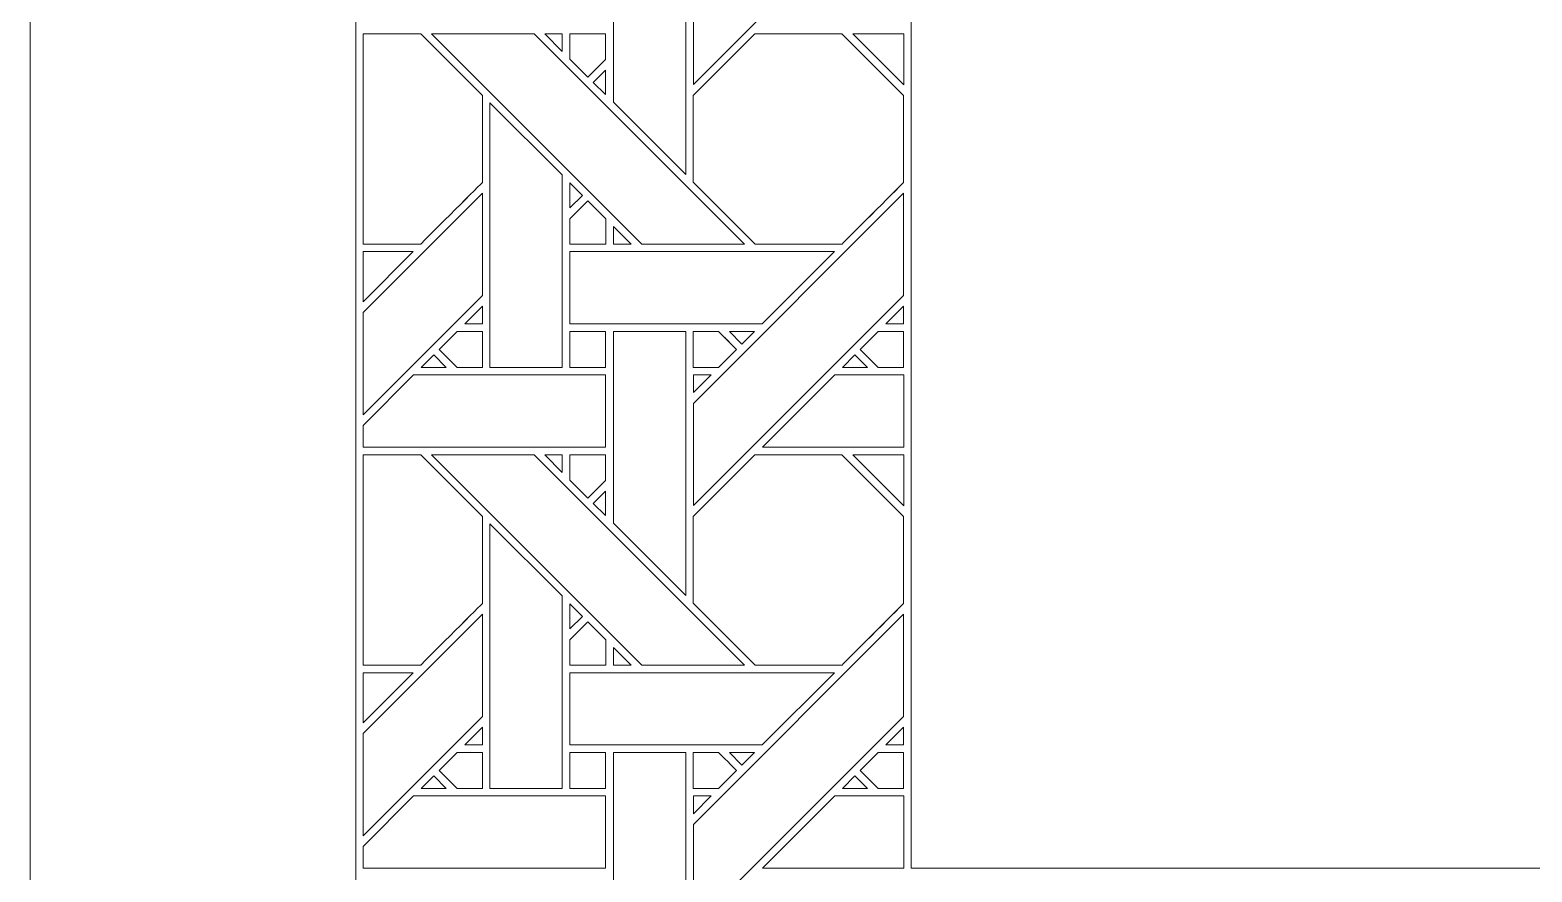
# Model space of a CAD drawing. Header units: inches. Extents: x 6.4 to 18.4, y 3.1 to 15.1.
# Drawn here: x 6.383 to 9.766, y 5.071 to 6.968 of the extents above; entities that cross this region are included whole.
import ezdxf

# ---------------------------------------------------------------- set-up
doc = ezdxf.new("R2010")
doc.units = ezdxf.units.IN
doc.header["$MEASUREMENT"] = 0
doc.layers.add('Design', color=7, linetype='Continuous', lineweight=0)

msp = doc.modelspace()

# ---------------------------------------------------------------- linework, layer by layer
at = {"layer": 'Design'}
for points, knots in [([(18.3821, 15.0948), (18.3821, 15.0948), (6.3829, 15.0948), (6.3829, 15.0948), (6.3829, 15.0948), (6.3829, 3.0948), (6.3829, 3.0948), (6.3829, 3.0948), (18.3829, 3.0948), (18.3829, 3.0948), (18.3829, 3.0948), (18.3829, 15.0948), (18.3829, 15.0948), (18.3829, 15.0948), (18.3821, 15.0948), (18.3821, 15.0948)], [0, 0, 0, 0, 1, 1, 1, 2, 2, 2, 3, 3, 3, 4, 4, 4, 5, 5, 5, 5]), ([(17.6485, 14.3611), (17.6485, 14.3611), (7.1165, 14.3611), (7.1165, 14.3611), (7.1165, 14.3611), (7.1165, 3.8284), (7.1165, 3.8284), (7.1165, 3.8284), (17.6492, 3.8284), (17.6492, 3.8284), (17.6492, 3.8284), (17.6492, 14.3611), (17.6492, 14.3611), (17.6492, 14.3611), (17.6485, 14.3611), (17.6485, 14.3611)], [0, 0, 0, 0, 1, 1, 1, 2, 2, 2, 3, 3, 3, 4, 4, 4, 5, 5, 5, 5]), ([(8.3676, 5.0795), (8.3676, 5.0795), (8.3676, 13.1101), (8.3676, 13.1101), (8.3676, 13.1101), (16.3981, 13.1101), (16.3981, 13.1101), (16.3981, 13.1101), (16.3981, 5.0795), (16.3981, 5.0795), (16.3981, 5.0795), (8.3676, 5.0795), (8.3676, 5.0795)], [0, 0, 0, 0, 1, 1, 1, 2, 2, 2, 3, 3, 3, 4, 4, 4, 4]), ([(8.3504, 7.5492), (8.3504, 7.5492), (8.3504, 7.3192), (8.3504, 7.3192), (8.3504, 7.3192), (7.8768, 6.8455), (7.8768, 6.8455), (7.8768, 6.8455), (7.8768, 7.0756), (7.8768, 7.0756), (7.8768, 7.0756), (8.3504, 7.5492), (8.3504, 7.5492)], [0, 0, 0, 0, 1, 1, 1, 2, 2, 2, 3, 3, 3, 4, 4, 4, 4]), ([(7.6967, 7.2377), (7.6967, 7.2377), (7.8596, 7.2377), (7.8596, 7.2377), (7.8596, 7.2377), (7.8596, 6.6426), (7.8596, 6.6426), (7.8596, 6.6426), (7.6967, 6.8055), (7.6967, 6.8055), (7.6967, 6.8055), (7.6967, 7.2377), (7.6967, 7.2377)], [0, 0, 0, 0, 1, 1, 1, 2, 2, 2, 3, 3, 3, 4, 4, 4, 4]), ([(7.1329, 6.9598), (7.1329, 6.9598), (7.2629, 6.9598), (7.2629, 6.9598), (7.2629, 6.9598), (7.4016, 6.8211), (7.4016, 6.8211), (7.4016, 6.8211), (7.4016, 6.6249), (7.4016, 6.6249), (7.3838, 6.607), (7.2719, 6.4952), (7.2629, 6.4862), (7.2629, 6.4862), (7.1329, 6.4862), (7.1329, 6.4862), (7.1329, 6.4862), (7.1329, 6.9598), (7.1329, 6.9598)], [0, 0, 0, 0, 1, 1, 1, 2, 2, 2, 3, 3, 3, 4, 4, 4, 5, 5, 5, 6, 6, 6, 6]), ([(7.1329, 6.9598), (7.1329, 6.9598), (7.2629, 6.9598), (7.2629, 6.9598), (7.2629, 6.9598), (7.4016, 6.8211), (7.4016, 6.8211), (7.4016, 6.8211), (7.4016, 6.6249), (7.4016, 6.6249), (7.3836, 6.6068), (7.2717, 6.4951), (7.2629, 6.4862), (7.2629, 6.4862), (7.1329, 6.4862), (7.1329, 6.4862), (7.1329, 6.4862), (7.1329, 6.9598), (7.1329, 6.9598)], [0, 0, 0, 0, 1, 1, 1, 2, 2, 2, 3, 3, 3, 4, 4, 4, 5, 5, 5, 6, 6, 6, 6]), ([(7.2872, 6.9599), (7.2872, 6.9599), (7.5181, 6.9599), (7.5181, 6.9599), (7.5181, 6.9599), (7.9918, 6.4862), (7.9918, 6.4862), (7.9918, 6.4862), (7.7607, 6.4862), (7.7607, 6.4862), (7.7607, 6.4862), (7.2872, 6.9599), (7.2872, 6.9599)], [0, 0, 0, 0, 1, 1, 1, 2, 2, 2, 3, 3, 3, 4, 4, 4, 4]), ([(7.5422, 6.9599), (7.5422, 6.9599), (7.5817, 6.9599), (7.5817, 6.9599), (7.5817, 6.9599), (7.5817, 6.92), (7.5817, 6.92), (7.5817, 6.92), (7.5422, 6.9599), (7.5422, 6.9599)], [0, 0, 0, 0, 1, 1, 1, 2, 2, 2, 3, 3, 3, 3]), ([(7.6791, 6.9599), (7.6791, 6.9599), (7.6791, 6.9023), (7.6791, 6.9023), (7.6791, 6.9023), (7.6392, 6.8623), (7.6392, 6.8623), (7.6392, 6.8623), (7.5988, 6.9027), (7.5988, 6.9027), (7.5988, 6.9027), (7.5988, 6.9599), (7.5988, 6.9599), (7.5988, 6.9599), (7.6791, 6.9599), (7.6791, 6.9599)], [0, 0, 0, 0, 1, 1, 1, 2, 2, 2, 3, 3, 3, 4, 4, 4, 5, 5, 5, 5]), ([(7.6791, 6.9023), (7.6791, 6.9023), (7.6392, 6.8623), (7.6392, 6.8623), (7.6392, 6.8623), (7.5988, 6.9027), (7.5988, 6.9027), (7.5988, 6.9027), (7.5988, 6.9599), (7.5988, 6.9599), (7.5988, 6.9599), (7.6791, 6.9599), (7.6791, 6.9599), (7.6791, 6.9599), (7.6791, 6.9023), (7.6791, 6.9023)], [0, 0, 0, 0, 1, 1, 1, 2, 2, 2, 3, 3, 3, 4, 4, 4, 5, 5, 5, 5]), ([(7.8767, 6.8211), (7.8767, 6.8211), (8.0154, 6.9598), (8.0154, 6.9598), (8.0154, 6.9598), (8.2116, 6.9598), (8.2116, 6.9598), (8.2116, 6.9598), (8.3504, 6.8211), (8.3504, 6.8211), (8.3504, 6.8211), (8.3504, 6.6249), (8.3504, 6.6249), (8.3326, 6.607), (8.2207, 6.4952), (8.2117, 6.4862), (8.2117, 6.4862), (8.016, 6.4862), (8.016, 6.4862), (8.016, 6.4862), (7.8767, 6.6255), (7.8767, 6.6255), (7.8767, 6.6255), (7.8767, 6.8211), (7.8767, 6.8211)], [0, 0, 0, 0, 1, 1, 1, 2, 2, 2, 3, 3, 3, 4, 4, 4, 5, 5, 5, 6, 6, 6, 7, 7, 7, 8, 8, 8, 8]), ([(8.0154, 6.9598), (8.0154, 6.9598), (8.2116, 6.9598), (8.2116, 6.9598), (8.2116, 6.9598), (8.3504, 6.8211), (8.3504, 6.8211), (8.3504, 6.8211), (8.3504, 6.6249), (8.3504, 6.6249), (8.3325, 6.6069), (8.2206, 6.4951), (8.2117, 6.4862), (8.2117, 6.4862), (8.016, 6.4862), (8.016, 6.4862), (8.016, 6.4862), (7.8767, 6.6255), (7.8767, 6.6255), (7.8767, 6.6255), (7.8767, 6.8211), (7.8767, 6.8211), (7.8767, 6.8211), (8.0154, 6.9598), (8.0154, 6.9598)], [0, 0, 0, 0, 1, 1, 1, 2, 2, 2, 3, 3, 3, 4, 4, 4, 5, 5, 5, 6, 6, 6, 7, 7, 7, 8, 8, 8, 8]), ([(8.3509, 6.9599), (8.3509, 6.9599), (8.3509, 6.8449), (8.3509, 6.8449), (8.3509, 6.8449), (8.2359, 6.9599), (8.2359, 6.9599), (8.2359, 6.9599), (8.3509, 6.9599), (8.3509, 6.9599)], [0, 0, 0, 0, 1, 1, 1, 2, 2, 2, 3, 3, 3, 3]), ([(7.6792, 6.878), (7.6792, 6.878), (7.6792, 6.8229), (7.6792, 6.8229), (7.6792, 6.8229), (7.6514, 6.8503), (7.6514, 6.8503), (7.6514, 6.8503), (7.6792, 6.878), (7.6792, 6.878)], [0, 0, 0, 0, 1, 1, 1, 2, 2, 2, 3, 3, 3, 3]), ([(7.5816, 6.6419), (7.5816, 6.6419), (7.5816, 6.2082), (7.5816, 6.2082), (7.5816, 6.2082), (7.4188, 6.2082), (7.4188, 6.2082), (7.4188, 6.2082), (7.4188, 6.8041), (7.4188, 6.8041), (7.4188, 6.8041), (7.5816, 6.6419), (7.5816, 6.6419)], [0, 0, 0, 0, 1, 1, 1, 2, 2, 2, 3, 3, 3, 4, 4, 4, 4]), ([(7.1329, 6.3317), (7.1329, 6.3317), (7.4017, 6.6005), (7.4017, 6.6005), (7.4017, 6.6005), (7.4017, 6.3705), (7.4017, 6.3705), (7.4017, 6.3705), (7.1329, 6.1016), (7.1329, 6.1016), (7.1329, 6.1016), (7.1329, 6.3317), (7.1329, 6.3317)], [0, 0, 0, 0, 1, 1, 1, 2, 2, 2, 3, 3, 3, 4, 4, 4, 4]), ([(7.6271, 6.5958), (7.6271, 6.5958), (7.5989, 6.5677), (7.5989, 6.5677), (7.5989, 6.5677), (7.5989, 6.6244), (7.5989, 6.6244), (7.5989, 6.6244), (7.6271, 6.5958), (7.6271, 6.5958)], [0, 0, 0, 0, 1, 1, 1, 2, 2, 2, 3, 3, 3, 3]), ([(8.3504, 6.6005), (8.3504, 6.6005), (8.3504, 6.3705), (8.3504, 6.3705), (8.3504, 6.3705), (7.8768, 5.8968), (7.8768, 5.8968), (7.8768, 5.8968), (7.8768, 6.1269), (7.8768, 6.1269), (7.8768, 6.1269), (8.3504, 6.6005), (8.3504, 6.6005)], [0, 0, 0, 0, 1, 1, 1, 2, 2, 2, 3, 3, 3, 4, 4, 4, 4]), ([(7.6795, 6.486), (7.6795, 6.486), (7.5989, 6.486), (7.5989, 6.486), (7.5989, 6.486), (7.5989, 6.5433), (7.5989, 6.5433), (7.5989, 6.5433), (7.6392, 6.5836), (7.6392, 6.5836), (7.6392, 6.5836), (7.6795, 6.5433), (7.6795, 6.5433), (7.6795, 6.5433), (7.6795, 6.486), (7.6795, 6.486)], [0, 0, 0, 0, 1, 1, 1, 2, 2, 2, 3, 3, 3, 4, 4, 4, 5, 5, 5, 5]), ([(7.5989, 6.5433), (7.5989, 6.5433), (7.6392, 6.5836), (7.6392, 6.5836), (7.6392, 6.5836), (7.6795, 6.5433), (7.6795, 6.5433), (7.6795, 6.5433), (7.6795, 6.486), (7.6795, 6.486), (7.6795, 6.486), (7.5989, 6.486), (7.5989, 6.486), (7.5989, 6.486), (7.5989, 6.5433), (7.5989, 6.5433)], [0, 0, 0, 0, 1, 1, 1, 2, 2, 2, 3, 3, 3, 4, 4, 4, 5, 5, 5, 5]), ([(7.7365, 6.4862), (7.7365, 6.4862), (7.6968, 6.4862), (7.6968, 6.4862), (7.6968, 6.4862), (7.6968, 6.526), (7.6968, 6.526), (7.6968, 6.526), (7.7365, 6.4862), (7.7365, 6.4862)], [0, 0, 0, 0, 1, 1, 1, 2, 2, 2, 3, 3, 3, 3]), ([(7.1329, 6.469), (7.1329, 6.469), (7.2459, 6.469), (7.2459, 6.469), (7.2459, 6.469), (7.1329, 6.356), (7.1329, 6.356), (7.1329, 6.356), (7.1329, 6.469), (7.1329, 6.469)], [0, 0, 0, 0, 1, 1, 1, 2, 2, 2, 3, 3, 3, 3]), ([(7.5989, 6.3063), (7.5989, 6.3063), (7.5989, 6.469), (7.5989, 6.469), (7.5989, 6.469), (8.1946, 6.469), (8.1946, 6.469), (8.1946, 6.469), (8.0319, 6.3063), (8.0319, 6.3063), (8.0319, 6.3063), (7.5989, 6.3063), (7.5989, 6.3063)], [0, 0, 0, 0, 1, 1, 1, 2, 2, 2, 3, 3, 3, 4, 4, 4, 4]), ([(7.3619, 6.3063), (7.3619, 6.3063), (7.4017, 6.3461), (7.4017, 6.3461), (7.4017, 6.3461), (7.4017, 6.3063), (7.4017, 6.3063), (7.4017, 6.3063), (7.3619, 6.3063), (7.3619, 6.3063)], [0, 0, 0, 0, 1, 1, 1, 2, 2, 2, 3, 3, 3, 3]), ([(8.3107, 6.3063), (8.3107, 6.3063), (8.3504, 6.3461), (8.3504, 6.3461), (8.3504, 6.3461), (8.3504, 6.3063), (8.3504, 6.3063), (8.3504, 6.3063), (8.3107, 6.3063), (8.3107, 6.3063)], [0, 0, 0, 0, 1, 1, 1, 2, 2, 2, 3, 3, 3, 3]), ([(7.4017, 6.2082), (7.4017, 6.2082), (7.3445, 6.2082), (7.3445, 6.2082), (7.3445, 6.2082), (7.3042, 6.2486), (7.3042, 6.2486), (7.3042, 6.2486), (7.3446, 6.289), (7.3446, 6.289), (7.3446, 6.289), (7.4017, 6.289), (7.4017, 6.289), (7.4017, 6.289), (7.4017, 6.2082), (7.4017, 6.2082)], [0, 0, 0, 0, 1, 1, 1, 2, 2, 2, 3, 3, 3, 4, 4, 4, 5, 5, 5, 5]), ([(7.3042, 6.2486), (7.3042, 6.2486), (7.3446, 6.289), (7.3446, 6.289), (7.3446, 6.289), (7.4017, 6.289), (7.4017, 6.289), (7.4017, 6.289), (7.4017, 6.2082), (7.4017, 6.2082), (7.4017, 6.2082), (7.3445, 6.2082), (7.3445, 6.2082), (7.3445, 6.2082), (7.3042, 6.2486), (7.3042, 6.2486)], [0, 0, 0, 0, 1, 1, 1, 2, 2, 2, 3, 3, 3, 4, 4, 4, 5, 5, 5, 5]), ([(7.5989, 6.2082), (7.5989, 6.2082), (7.5989, 6.289), (7.5989, 6.289), (7.5989, 6.289), (7.6791, 6.289), (7.6791, 6.289), (7.6791, 6.289), (7.6791, 6.2082), (7.6791, 6.2082), (7.6791, 6.2082), (7.5989, 6.2082), (7.5989, 6.2082)], [0, 0, 0, 0, 1, 1, 1, 2, 2, 2, 3, 3, 3, 4, 4, 4, 4]), ([(7.5989, 6.289), (7.5989, 6.289), (7.6791, 6.289), (7.6791, 6.289), (7.6791, 6.289), (7.6791, 6.2082), (7.6791, 6.2082), (7.6791, 6.2082), (7.5989, 6.2082), (7.5989, 6.2082), (7.5989, 6.2082), (7.5989, 6.289), (7.5989, 6.289)], [0, 0, 0, 0, 1, 1, 1, 2, 2, 2, 3, 3, 3, 4, 4, 4, 4]), ([(7.6967, 6.289), (7.6967, 6.289), (7.8596, 6.289), (7.8596, 6.289), (7.8596, 6.289), (7.8596, 5.6939), (7.8596, 5.6939), (7.8596, 5.6939), (7.6967, 5.8568), (7.6967, 5.8568), (7.6967, 5.8568), (7.6967, 6.289), (7.6967, 6.289)], [0, 0, 0, 0, 1, 1, 1, 2, 2, 2, 3, 3, 3, 4, 4, 4, 4]), ([(7.8767, 6.289), (7.8767, 6.289), (7.9338, 6.289), (7.9338, 6.289), (7.9389, 6.2839), (7.9697, 6.2531), (7.9741, 6.2486), (7.9741, 6.2486), (7.9337, 6.2082), (7.9337, 6.2082), (7.9337, 6.2082), (7.8767, 6.2082), (7.8767, 6.2082), (7.8767, 6.2082), (7.8767, 6.289), (7.8767, 6.289)], [0, 0, 0, 0, 1, 1, 1, 2, 2, 2, 3, 3, 3, 4, 4, 4, 5, 5, 5, 5]), ([(7.959, 6.2638), (7.959, 6.2638), (7.9741, 6.2486), (7.9741, 6.2486), (7.9741, 6.2486), (7.9337, 6.2082), (7.9337, 6.2082), (7.9337, 6.2082), (7.8767, 6.2082), (7.8767, 6.2082), (7.8767, 6.2082), (7.8767, 6.289), (7.8767, 6.289), (7.8767, 6.289), (7.9338, 6.289), (7.9338, 6.289), (7.9393, 6.2835), (7.9495, 6.2733), (7.959, 6.2638)], [0, 0, 0, 0, 1, 1, 1, 2, 2, 2, 3, 3, 3, 4, 4, 4, 5, 5, 5, 6, 6, 6, 6]), ([(7.9864, 6.2608), (7.9864, 6.2608), (7.9582, 6.289), (7.9582, 6.289), (7.9582, 6.289), (8.0146, 6.289), (8.0146, 6.289), (8.0146, 6.289), (7.9864, 6.2608), (7.9864, 6.2608)], [0, 0, 0, 0, 1, 1, 1, 2, 2, 2, 3, 3, 3, 3]), ([(8.3504, 6.2082), (8.3504, 6.2082), (8.2933, 6.2082), (8.2933, 6.2082), (8.2933, 6.2082), (8.2529, 6.2486), (8.2529, 6.2486), (8.2529, 6.2486), (8.2934, 6.289), (8.2934, 6.289), (8.2934, 6.289), (8.3504, 6.289), (8.3504, 6.289), (8.3504, 6.289), (8.3504, 6.2082), (8.3504, 6.2082)], [0, 0, 0, 0, 1, 1, 1, 2, 2, 2, 3, 3, 3, 4, 4, 4, 5, 5, 5, 5]), ([(8.3504, 6.289), (8.3504, 6.289), (8.3504, 6.2082), (8.3504, 6.2082), (8.3504, 6.2082), (8.2933, 6.2082), (8.2933, 6.2082), (8.2933, 6.2082), (8.2529, 6.2486), (8.2529, 6.2486), (8.2529, 6.2486), (8.2934, 6.289), (8.2934, 6.289), (8.2934, 6.289), (8.3504, 6.289), (8.3504, 6.289)], [0, 0, 0, 0, 1, 1, 1, 2, 2, 2, 3, 3, 3, 4, 4, 4, 5, 5, 5, 5]), ([(7.3204, 6.2082), (7.3204, 6.2082), (7.2639, 6.2082), (7.2639, 6.2082), (7.2639, 6.2082), (7.2921, 6.2365), (7.2921, 6.2365), (7.2921, 6.2365), (7.3204, 6.2082), (7.3204, 6.2082)], [0, 0, 0, 0, 1, 1, 1, 2, 2, 2, 3, 3, 3, 3]), ([(8.2691, 6.2082), (8.2691, 6.2082), (8.2126, 6.2082), (8.2126, 6.2082), (8.2126, 6.2082), (8.2408, 6.2365), (8.2408, 6.2365), (8.2408, 6.2365), (8.2691, 6.2082), (8.2691, 6.2082)], [0, 0, 0, 0, 1, 1, 1, 2, 2, 2, 3, 3, 3, 3]), ([(7.1329, 6.0772), (7.1329, 6.0772), (7.2467, 6.1911), (7.2467, 6.1911), (7.2467, 6.1911), (7.6792, 6.1911), (7.6792, 6.1911), (7.6792, 6.1911), (7.6792, 6.0283), (7.6792, 6.0283), (7.6792, 6.0283), (7.1329, 6.0283), (7.1329, 6.0283), (7.1329, 6.0283), (7.1329, 6.0772), (7.1329, 6.0772)], [0, 0, 0, 0, 1, 1, 1, 2, 2, 2, 3, 3, 3, 4, 4, 4, 5, 5, 5, 5]), ([(7.8768, 6.1513), (7.8768, 6.1513), (7.8768, 6.1911), (7.8768, 6.1911), (7.8768, 6.1911), (7.9166, 6.1911), (7.9166, 6.1911), (7.9166, 6.1911), (7.8768, 6.1513), (7.8768, 6.1513)], [0, 0, 0, 0, 1, 1, 1, 2, 2, 2, 3, 3, 3, 3]), ([(8.3509, 6.1911), (8.3509, 6.1911), (8.3509, 6.0283), (8.3509, 6.0283), (8.3509, 6.0283), (8.0326, 6.0283), (8.0326, 6.0283), (8.0326, 6.0283), (8.1954, 6.1911), (8.1954, 6.1911), (8.1954, 6.1911), (8.3509, 6.1911), (8.3509, 6.1911)], [0, 0, 0, 0, 1, 1, 1, 2, 2, 2, 3, 3, 3, 4, 4, 4, 4]), ([(7.1329, 6.0111), (7.1329, 6.0111), (7.2629, 6.0111), (7.2629, 6.0111), (7.2629, 6.0111), (7.4016, 5.8724), (7.4016, 5.8724), (7.4016, 5.8724), (7.4016, 5.6762), (7.4016, 5.6762), (7.3838, 5.6582), (7.2719, 5.5465), (7.2629, 5.5375), (7.2629, 5.5375), (7.1329, 5.5375), (7.1329, 5.5375), (7.1329, 5.5375), (7.1329, 6.0111), (7.1329, 6.0111)], [0, 0, 0, 0, 1, 1, 1, 2, 2, 2, 3, 3, 3, 4, 4, 4, 5, 5, 5, 6, 6, 6, 6]), ([(7.1329, 6.0111), (7.1329, 6.0111), (7.2629, 6.0111), (7.2629, 6.0111), (7.2629, 6.0111), (7.4016, 5.8724), (7.4016, 5.8724), (7.4016, 5.8724), (7.4016, 5.6762), (7.4016, 5.6762), (7.3836, 5.658), (7.2717, 5.5463), (7.2629, 5.5375), (7.2629, 5.5375), (7.1329, 5.5375), (7.1329, 5.5375), (7.1329, 5.5375), (7.1329, 6.0111), (7.1329, 6.0111)], [0, 0, 0, 0, 1, 1, 1, 2, 2, 2, 3, 3, 3, 4, 4, 4, 5, 5, 5, 6, 6, 6, 6]), ([(7.2872, 6.0112), (7.2872, 6.0112), (7.5181, 6.0112), (7.5181, 6.0112), (7.5181, 6.0112), (7.9918, 5.5375), (7.9918, 5.5375), (7.9918, 5.5375), (7.7607, 5.5375), (7.7607, 5.5375), (7.7607, 5.5375), (7.2872, 6.0112), (7.2872, 6.0112)], [0, 0, 0, 0, 1, 1, 1, 2, 2, 2, 3, 3, 3, 4, 4, 4, 4]), ([(7.5422, 6.0111), (7.5422, 6.0111), (7.5817, 6.0111), (7.5817, 6.0111), (7.5817, 6.0111), (7.5817, 5.9713), (7.5817, 5.9713), (7.5817, 5.9713), (7.5422, 6.0111), (7.5422, 6.0111)], [0, 0, 0, 0, 1, 1, 1, 2, 2, 2, 3, 3, 3, 3]), ([(7.6791, 6.0111), (7.6791, 6.0111), (7.6791, 5.9535), (7.6791, 5.9535), (7.6791, 5.9535), (7.6392, 5.9136), (7.6392, 5.9136), (7.6392, 5.9136), (7.5988, 5.9539), (7.5988, 5.9539), (7.5988, 5.9539), (7.5988, 6.0111), (7.5988, 6.0111), (7.5988, 6.0111), (7.6791, 6.0111), (7.6791, 6.0111)], [0, 0, 0, 0, 1, 1, 1, 2, 2, 2, 3, 3, 3, 4, 4, 4, 5, 5, 5, 5]), ([(7.6791, 5.9535), (7.6791, 5.9535), (7.6392, 5.9136), (7.6392, 5.9136), (7.6392, 5.9136), (7.5988, 5.9539), (7.5988, 5.9539), (7.5988, 5.9539), (7.5988, 6.0111), (7.5988, 6.0111), (7.5988, 6.0111), (7.6791, 6.0111), (7.6791, 6.0111), (7.6791, 6.0111), (7.6791, 5.9535), (7.6791, 5.9535)], [0, 0, 0, 0, 1, 1, 1, 2, 2, 2, 3, 3, 3, 4, 4, 4, 5, 5, 5, 5]), ([(7.8767, 5.8724), (7.8767, 5.8724), (8.0154, 6.0111), (8.0154, 6.0111), (8.0154, 6.0111), (8.2116, 6.0111), (8.2116, 6.0111), (8.2116, 6.0111), (8.3504, 5.8724), (8.3504, 5.8724), (8.3504, 5.8724), (8.3504, 5.6762), (8.3504, 5.6762), (8.3326, 5.6582), (8.2207, 5.5465), (8.2117, 5.5375), (8.2117, 5.5375), (8.016, 5.5375), (8.016, 5.5375), (8.016, 5.5375), (7.8767, 5.6767), (7.8767, 5.6767), (7.8767, 5.6767), (7.8767, 5.8724), (7.8767, 5.8724)], [0, 0, 0, 0, 1, 1, 1, 2, 2, 2, 3, 3, 3, 4, 4, 4, 5, 5, 5, 6, 6, 6, 7, 7, 7, 8, 8, 8, 8]), ([(8.0154, 6.0111), (8.0154, 6.0111), (8.2116, 6.0111), (8.2116, 6.0111), (8.2116, 6.0111), (8.3504, 5.8724), (8.3504, 5.8724), (8.3504, 5.8724), (8.3504, 5.6762), (8.3504, 5.6762), (8.3324, 5.6581), (8.2205, 5.5464), (8.2117, 5.5375), (8.2117, 5.5375), (8.016, 5.5375), (8.016, 5.5375), (8.016, 5.5375), (7.8767, 5.6767), (7.8767, 5.6767), (7.8767, 5.6767), (7.8767, 5.8724), (7.8767, 5.8724), (7.8767, 5.8724), (8.0154, 6.0111), (8.0154, 6.0111)], [0, 0, 0, 0, 1, 1, 1, 2, 2, 2, 3, 3, 3, 4, 4, 4, 5, 5, 5, 6, 6, 6, 7, 7, 7, 8, 8, 8, 8]), ([(8.3509, 6.0112), (8.3509, 6.0112), (8.3509, 5.8961), (8.3509, 5.8961), (8.3509, 5.8961), (8.2359, 6.0112), (8.2359, 6.0112), (8.2359, 6.0112), (8.3509, 6.0112), (8.3509, 6.0112)], [0, 0, 0, 0, 1, 1, 1, 2, 2, 2, 3, 3, 3, 3]), ([(7.6792, 5.9293), (7.6792, 5.9293), (7.6792, 5.8741), (7.6792, 5.8741), (7.6792, 5.8741), (7.6514, 5.9015), (7.6514, 5.9015), (7.6514, 5.9015), (7.6792, 5.9293), (7.6792, 5.9293)], [0, 0, 0, 0, 1, 1, 1, 2, 2, 2, 3, 3, 3, 3]), ([(7.5816, 5.6932), (7.5816, 5.6932), (7.5816, 5.2595), (7.5816, 5.2595), (7.5816, 5.2595), (7.4188, 5.2595), (7.4188, 5.2595), (7.4188, 5.2595), (7.4188, 5.8553), (7.4188, 5.8553), (7.4188, 5.8553), (7.5816, 5.6932), (7.5816, 5.6932)], [0, 0, 0, 0, 1, 1, 1, 2, 2, 2, 3, 3, 3, 4, 4, 4, 4]), ([(7.1329, 5.383), (7.1329, 5.383), (7.4017, 5.6518), (7.4017, 5.6518), (7.4017, 5.6518), (7.4017, 5.4217), (7.4017, 5.4217), (7.4017, 5.4217), (7.1329, 5.1529), (7.1329, 5.1529), (7.1329, 5.1529), (7.1329, 5.383), (7.1329, 5.383)], [0, 0, 0, 0, 1, 1, 1, 2, 2, 2, 3, 3, 3, 4, 4, 4, 4]), ([(7.6271, 5.6471), (7.6271, 5.6471), (7.5989, 5.6189), (7.5989, 5.6189), (7.5989, 5.6189), (7.5989, 5.6757), (7.5989, 5.6757), (7.5989, 5.6757), (7.6271, 5.6471), (7.6271, 5.6471)], [0, 0, 0, 0, 1, 1, 1, 2, 2, 2, 3, 3, 3, 3]), ([(8.3504, 5.6518), (8.3504, 5.6518), (8.3504, 5.4217), (8.3504, 5.4217), (8.3504, 5.4217), (7.8768, 4.9481), (7.8768, 4.9481), (7.8768, 4.9481), (7.8768, 5.1782), (7.8768, 5.1782), (7.8768, 5.1782), (8.3504, 5.6518), (8.3504, 5.6518)], [0, 0, 0, 0, 1, 1, 1, 2, 2, 2, 3, 3, 3, 4, 4, 4, 4]), ([(7.6795, 5.5372), (7.6795, 5.5372), (7.5989, 5.5372), (7.5989, 5.5372), (7.5989, 5.5372), (7.5989, 5.5945), (7.5989, 5.5945), (7.5989, 5.5945), (7.6392, 5.6349), (7.6392, 5.6349), (7.6392, 5.6349), (7.6795, 5.5945), (7.6795, 5.5945), (7.6795, 5.5945), (7.6795, 5.5372), (7.6795, 5.5372)], [0, 0, 0, 0, 1, 1, 1, 2, 2, 2, 3, 3, 3, 4, 4, 4, 5, 5, 5, 5]), ([(7.5989, 5.5945), (7.5989, 5.5945), (7.6392, 5.6349), (7.6392, 5.6349), (7.6392, 5.6349), (7.6795, 5.5945), (7.6795, 5.5945), (7.6795, 5.5945), (7.6795, 5.5372), (7.6795, 5.5372), (7.6795, 5.5372), (7.5989, 5.5372), (7.5989, 5.5372), (7.5989, 5.5372), (7.5989, 5.5945), (7.5989, 5.5945)], [0, 0, 0, 0, 1, 1, 1, 2, 2, 2, 3, 3, 3, 4, 4, 4, 5, 5, 5, 5]), ([(7.7365, 5.5375), (7.7365, 5.5375), (7.6968, 5.5375), (7.6968, 5.5375), (7.6968, 5.5375), (7.6968, 5.5773), (7.6968, 5.5773), (7.6968, 5.5773), (7.7365, 5.5375), (7.7365, 5.5375)], [0, 0, 0, 0, 1, 1, 1, 2, 2, 2, 3, 3, 3, 3]), ([(7.1329, 5.5202), (7.1329, 5.5202), (7.2459, 5.5202), (7.2459, 5.5202), (7.2459, 5.5202), (7.1329, 5.4072), (7.1329, 5.4072), (7.1329, 5.4072), (7.1329, 5.5202), (7.1329, 5.5202)], [0, 0, 0, 0, 1, 1, 1, 2, 2, 2, 3, 3, 3, 3]), ([(7.5989, 5.3576), (7.5989, 5.3576), (7.5989, 5.5202), (7.5989, 5.5202), (7.5989, 5.5202), (8.1946, 5.5202), (8.1946, 5.5202), (8.1946, 5.5202), (8.0319, 5.3576), (8.0319, 5.3576), (8.0319, 5.3576), (7.5989, 5.3576), (7.5989, 5.3576)], [0, 0, 0, 0, 1, 1, 1, 2, 2, 2, 3, 3, 3, 4, 4, 4, 4]), ([(7.3619, 5.3576), (7.3619, 5.3576), (7.4017, 5.3973), (7.4017, 5.3973), (7.4017, 5.3973), (7.4017, 5.3576), (7.4017, 5.3576), (7.4017, 5.3576), (7.3619, 5.3576), (7.3619, 5.3576)], [0, 0, 0, 0, 1, 1, 1, 2, 2, 2, 3, 3, 3, 3]), ([(8.3107, 5.3576), (8.3107, 5.3576), (8.3504, 5.3973), (8.3504, 5.3973), (8.3504, 5.3973), (8.3504, 5.3576), (8.3504, 5.3576), (8.3504, 5.3576), (8.3107, 5.3576), (8.3107, 5.3576)], [0, 0, 0, 0, 1, 1, 1, 2, 2, 2, 3, 3, 3, 3]), ([(7.4017, 5.2595), (7.4017, 5.2595), (7.3445, 5.2595), (7.3445, 5.2595), (7.3445, 5.2595), (7.3042, 5.2998), (7.3042, 5.2998), (7.3042, 5.2998), (7.3446, 5.3403), (7.3446, 5.3403), (7.3446, 5.3403), (7.4017, 5.3403), (7.4017, 5.3403), (7.4017, 5.3403), (7.4017, 5.2595), (7.4017, 5.2595)], [0, 0, 0, 0, 1, 1, 1, 2, 2, 2, 3, 3, 3, 4, 4, 4, 5, 5, 5, 5]), ([(7.3042, 5.2998), (7.3042, 5.2998), (7.3446, 5.3403), (7.3446, 5.3403), (7.3446, 5.3403), (7.4017, 5.3403), (7.4017, 5.3403), (7.4017, 5.3403), (7.4017, 5.2595), (7.4017, 5.2595), (7.4017, 5.2595), (7.3445, 5.2595), (7.3445, 5.2595), (7.3445, 5.2595), (7.3042, 5.2998), (7.3042, 5.2998)], [0, 0, 0, 0, 1, 1, 1, 2, 2, 2, 3, 3, 3, 4, 4, 4, 5, 5, 5, 5]), ([(7.5989, 5.2595), (7.5989, 5.2595), (7.5989, 5.3403), (7.5989, 5.3403), (7.5989, 5.3403), (7.6791, 5.3403), (7.6791, 5.3403), (7.6791, 5.3403), (7.6791, 5.2595), (7.6791, 5.2595), (7.6791, 5.2595), (7.5989, 5.2595), (7.5989, 5.2595)], [0, 0, 0, 0, 1, 1, 1, 2, 2, 2, 3, 3, 3, 4, 4, 4, 4]), ([(7.5989, 5.3403), (7.5989, 5.3403), (7.6791, 5.3403), (7.6791, 5.3403), (7.6791, 5.3403), (7.6791, 5.2595), (7.6791, 5.2595), (7.6791, 5.2595), (7.5989, 5.2595), (7.5989, 5.2595), (7.5989, 5.2595), (7.5989, 5.3403), (7.5989, 5.3403)], [0, 0, 0, 0, 1, 1, 1, 2, 2, 2, 3, 3, 3, 4, 4, 4, 4]), ([(7.6967, 5.3403), (7.6967, 5.3403), (7.8596, 5.3403), (7.8596, 5.3403), (7.8596, 5.3403), (7.8596, 4.7452), (7.8596, 4.7452), (7.8596, 4.7452), (7.6967, 4.9081), (7.6967, 4.9081), (7.6967, 4.9081), (7.6967, 5.3403), (7.6967, 5.3403)], [0, 0, 0, 0, 1, 1, 1, 2, 2, 2, 3, 3, 3, 4, 4, 4, 4]), ([(7.8767, 5.3403), (7.8767, 5.3403), (7.9338, 5.3403), (7.9338, 5.3403), (7.9389, 5.3351), (7.9697, 5.3043), (7.9741, 5.2999), (7.9741, 5.2999), (7.9337, 5.2595), (7.9337, 5.2595), (7.9337, 5.2595), (7.8767, 5.2595), (7.8767, 5.2595), (7.8767, 5.2595), (7.8767, 5.3403), (7.8767, 5.3403)], [0, 0, 0, 0, 1, 1, 1, 2, 2, 2, 3, 3, 3, 4, 4, 4, 5, 5, 5, 5]), ([(7.9741, 5.2999), (7.9741, 5.2999), (7.9337, 5.2595), (7.9337, 5.2595), (7.9337, 5.2595), (7.8767, 5.2595), (7.8767, 5.2595), (7.8767, 5.2595), (7.8767, 5.3403), (7.8767, 5.3403), (7.8767, 5.3403), (7.9338, 5.3403), (7.9338, 5.3403), (7.939, 5.3351), (7.9698, 5.3042), (7.9741, 5.2999)], [0, 0, 0, 0, 1, 1, 1, 2, 2, 2, 3, 3, 3, 4, 4, 4, 5, 5, 5, 5]), ([(7.9864, 5.3121), (7.9864, 5.3121), (7.9582, 5.3403), (7.9582, 5.3403), (7.9582, 5.3403), (8.0146, 5.3403), (8.0146, 5.3403), (8.0146, 5.3403), (7.9864, 5.3121), (7.9864, 5.3121)], [0, 0, 0, 0, 1, 1, 1, 2, 2, 2, 3, 3, 3, 3]), ([(8.3504, 5.2595), (8.3504, 5.2595), (8.2933, 5.2595), (8.2933, 5.2595), (8.2933, 5.2595), (8.2529, 5.2998), (8.2529, 5.2998), (8.2529, 5.2998), (8.2933, 5.3403), (8.2933, 5.3403), (8.2933, 5.3403), (8.3504, 5.3403), (8.3504, 5.3403), (8.3504, 5.3403), (8.3504, 5.2595), (8.3504, 5.2595)], [0, 0, 0, 0, 1, 1, 1, 2, 2, 2, 3, 3, 3, 4, 4, 4, 5, 5, 5, 5]), ([(8.3504, 5.3403), (8.3504, 5.3403), (8.3504, 5.2595), (8.3504, 5.2595), (8.3504, 5.2595), (8.2933, 5.2595), (8.2933, 5.2595), (8.2933, 5.2595), (8.2529, 5.2998), (8.2529, 5.2998), (8.2529, 5.2998), (8.2933, 5.3403), (8.2933, 5.3403), (8.2933, 5.3403), (8.3504, 5.3403), (8.3504, 5.3403)], [0, 0, 0, 0, 1, 1, 1, 2, 2, 2, 3, 3, 3, 4, 4, 4, 5, 5, 5, 5]), ([(7.3204, 5.2595), (7.3204, 5.2595), (7.2639, 5.2595), (7.2639, 5.2595), (7.2639, 5.2595), (7.2921, 5.2878), (7.2921, 5.2878), (7.2921, 5.2878), (7.3204, 5.2595), (7.3204, 5.2595)], [0, 0, 0, 0, 1, 1, 1, 2, 2, 2, 3, 3, 3, 3]), ([(8.2691, 5.2595), (8.2691, 5.2595), (8.2126, 5.2595), (8.2126, 5.2595), (8.2126, 5.2595), (8.2408, 5.2878), (8.2408, 5.2878), (8.2408, 5.2878), (8.2691, 5.2595), (8.2691, 5.2595)], [0, 0, 0, 0, 1, 1, 1, 2, 2, 2, 3, 3, 3, 3]), ([(7.1329, 5.1285), (7.1329, 5.1285), (7.2467, 5.2424), (7.2467, 5.2424), (7.2467, 5.2424), (7.6792, 5.2424), (7.6792, 5.2424), (7.6792, 5.2424), (7.6792, 5.0795), (7.6792, 5.0795), (7.6792, 5.0795), (7.1329, 5.0795), (7.1329, 5.0795), (7.1329, 5.0795), (7.1329, 5.1285), (7.1329, 5.1285)], [0, 0, 0, 0, 1, 1, 1, 2, 2, 2, 3, 3, 3, 4, 4, 4, 5, 5, 5, 5]), ([(7.8768, 5.2025), (7.8768, 5.2025), (7.8768, 5.2424), (7.8768, 5.2424), (7.8768, 5.2424), (7.9166, 5.2424), (7.9166, 5.2424), (7.9166, 5.2424), (7.8768, 5.2025), (7.8768, 5.2025)], [0, 0, 0, 0, 1, 1, 1, 2, 2, 2, 3, 3, 3, 3]), ([(8.3509, 5.2424), (8.3509, 5.2424), (8.3509, 5.0795), (8.3509, 5.0795), (8.3509, 5.0795), (8.0326, 5.0795), (8.0326, 5.0795), (8.0326, 5.0795), (8.1954, 5.2424), (8.1954, 5.2424), (8.1954, 5.2424), (8.3509, 5.2424), (8.3509, 5.2424)], [0, 0, 0, 0, 1, 1, 1, 2, 2, 2, 3, 3, 3, 4, 4, 4, 4])]:
    msp.add_open_spline(points, degree=3, knots=knots, dxfattribs=at)

doc.saveas('drawing.dxf')
